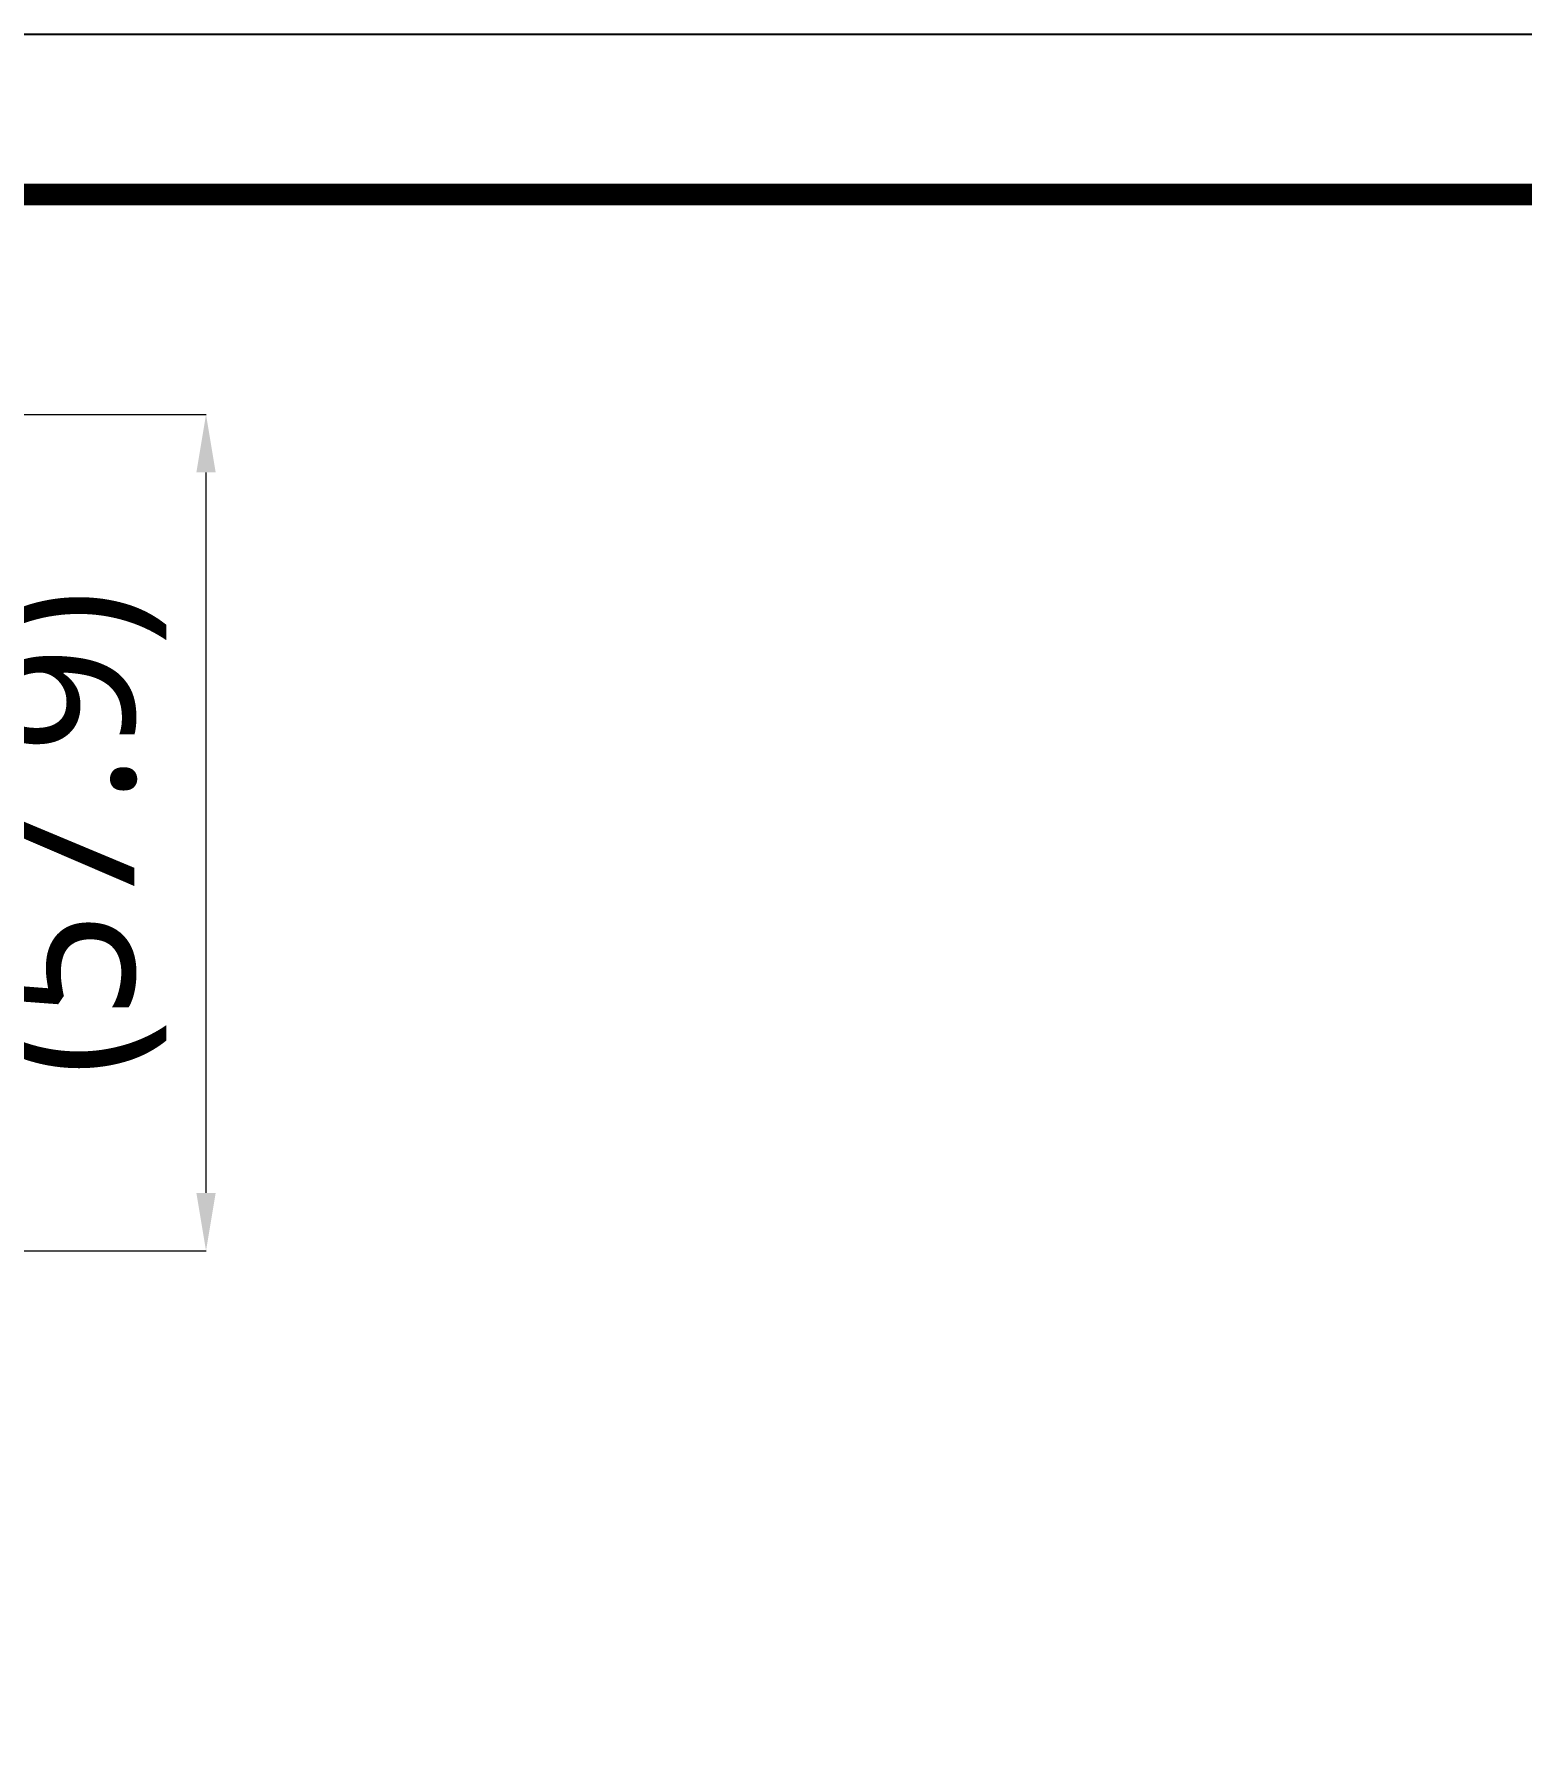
# Model space of a CAD drawing. Extents: x 16296676094 to 16296676745, y -37409617846 to -37409617369.
# Drawn here: x 16296676525.3 to 16296676628.3, y -37409617488.6 to -37409617369.3 of the extents above; entities that cross this region are included whole.
import ezdxf

# ---------------------------------------------------------------- set-up
doc = ezdxf.new("R2010")
doc.units = 0
doc.header["$LTSCALE"] = 10
doc.header["$MEASUREMENT"] = 0
doc.header["$PDMODE"] = 3
doc.header["$PDSIZE"] = -10
doc.layers.get('0').update_dxf_attribs({"linetype": 'CONTINUOUS'})
doc.layers.get('DEFPOINTS').update_dxf_attribs({"linetype": 'CONTINUOUS'})
doc.styles.add('Daelim Dimension', font='')
doc.styles.get('Daelim Dimension').set_extended_font_data('NanumGothic')
doc.dimstyles.new('DEFAULT', dxfattribs={"dimscale": 2, "dimtxt": 2, "dimasz": 2, "dimexe": 0, "dimexo": 2, "dimgap": 1, "dimtad": 1, "dimdec": 1, "dimzin": 9, "dimdsep": 46, "dimtxsty": 'Daelim Dimension', "dimcen": 0.5, "dimclrd": 252, "dimclre": 252, "dimclrt": 3, "dimadec": 1, "dimazin": 0, "dimtfac": 1, "dimtdec": 1, "dimtix": 1, "dimtmove": 0, "dimatfit": 3, "dimfxl": 1, "dimtolj": 1, "dimtzin": 1, "dimlwd": 9, "dimlwe": 9, "dimarcsym": 0})

# ---------------------------------------------------------------- blocks, each defined once
blk = doc.blocks.new('*D3')
at = {"color": 5, "lineweight": 9, "transparency": 16777216}
for p, q in [((16296676357.424761, -37409617395.632057), (16296676537.1912, -37409617395.632057)), ((16296676537.1912, -37409617449.532066), (16296676537.1912, -37409617399.632057)), ((16296676472.572981, -37409617453.532066), (16296676537.1912, -37409617453.532066))]:
    blk.add_line(p, q, dxfattribs=at)
at = {"color": 5, "transparency": 16777216}
for points in [[(16296676536.52454, -37409617399.632057), (16296676537.85787, -37409617399.632057), (16296676537.1912, -37409617395.632057)], [(16296676536.52454, -37409617449.532066), (16296676537.85787, -37409617449.532066), (16296676537.1912, -37409617453.532066)]]:
    blk.add_solid(points, dxfattribs=at)
at = {"layer": 'DEFPOINTS', "color": 0, "transparency": 16777216}
for p in [(16296676353.424761, -37409617395.632057), (16296676537.1912, -37409617395.632057), (16296676468.572981, -37409617453.532066)]:
    blk.add_point(p, dxfattribs=at)
at = {"color": 7, "transparency": 16777216, "insert": (16296676528.338539, -37409617424.582062), "char_height": 10, "attachment_point": 5, "rotation": 90, "style": 'Daelim Dimension'}
blk.add_mtext('\\A1;(57.9)', dxfattribs=at)

msp = doc.modelspace()

# ---------------------------------------------------------------- linework, layer by layer
at = {"ltscale": 0.5}
msp.add_lwpolyline([(16296676094.100121, -37409617846.30687), (16296676745.100121, -37409617846.30687), (16296676745.100121, -37409617369.30687), (16296676094.100121, -37409617369.30687)], close=True, dxfattribs=at)
at = {"color": 5, "linetype": 'ByBlock', "lineweight": 200, "const_width": 1.5}
msp.add_lwpolyline([(16296676104.56831, -37409617825.882156), (16296676734.56831, -37409617825.882156), (16296676734.56831, -37409617380.382156), (16296676104.56831, -37409617380.382156)], close=True, dxfattribs=at)

# ---------------------------------------------------------------- dimensions: what is measured, and where the dimension line sits
at = {"color": 5}
dim = msp.add_linear_dim(base=(16296676537.1912, -37409617395.632057), p1=(16296676468.572981, -37409617453.532051), p2=(16296676353.424761, -37409617395.63205), angle=90, text='(<>)', dimstyle='DEFAULT', override={"dimtxt": 5, "dimclrd": 5, "dimclre": 5, "dimclrt": 7}, dxfattribs=at)
dim.commit()
dim.dimension.update_dxf_attribs({"geometry": '*D3', "text_midpoint": (16296676528.338539, -37409617424.582062)})

doc.saveas('drawing.dxf')
